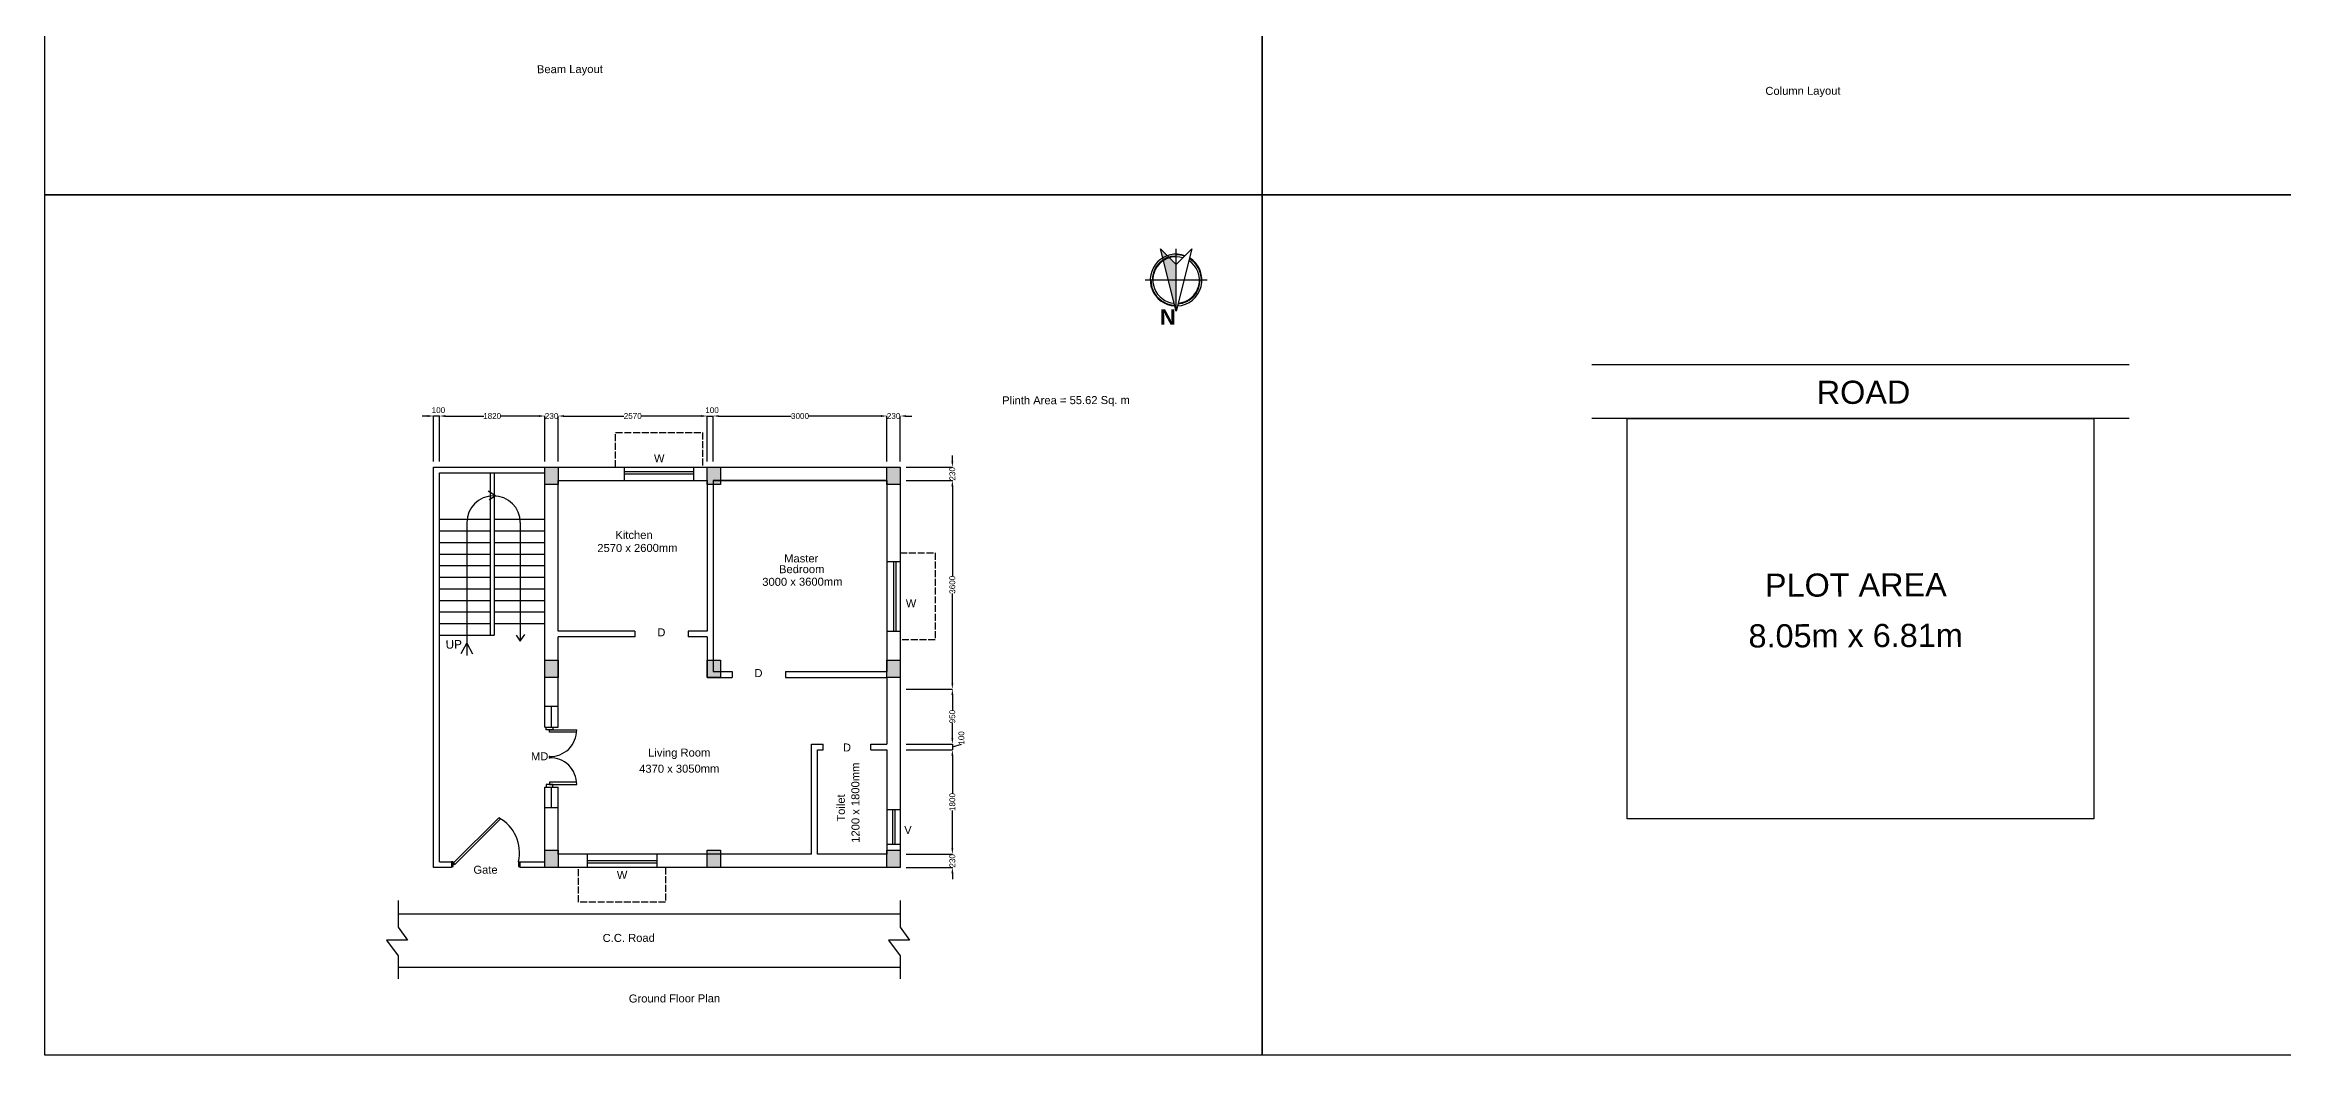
# Model space of a CAD drawing. Header units: millimetres. Extents: x 0 to 454357, y 0 to 194260.
# Drawn here: x 0 to 38597, y 0 to 17443 of the extents above; entities that cross this region are included whole.
import ezdxf

# ---------------------------------------------------------------- set-up
doc = ezdxf.new("R2010")
doc.units = ezdxf.units.MM
doc.linetypes.add('ACAD_ISO02W100', pattern=[15, 12, -3])
doc.layers.add('Column', color=7, linetype='Continuous', true_color=0xe60000)
doc.styles.add('SANSSERIFBOLD', font='SASB____.pfb', dxfattribs={"height": 0.3})
doc.styles.get("Standard").update_dxf_attribs({"font": 'arial.ttf'})
doc.dimstyles.new('ISO-25', dxfattribs={"dimtxt": 100, "dimasz": 100, "dimexe": 1.25, "dimexo": 100, "dimgap": 1, "dimtad": 0, "dimdec": 0, "dimtxsty": 'Standard', "dimcen": 2.5, "dimadec": 0, "dimazin": 0, "dimtfac": 1, "dimtdec": 0, "dimtmove": 0, "dimatfit": 3, "dimfxl": 1, "dimarcsym": 0})

# ---------------------------------------------------------------- blocks, each defined once
blk = doc.blocks.new('*D7')
at = {"color": 0, "lineweight": -2, "transparency": 16777216}
for p, q in [((6808, 10251), (6808, 11035)), ((6908, 11034), (7573, 11034)), ((8528, 11034), (7864, 11034)), ((8628, 10251), (8628, 11035))]:
    blk.add_line(p, q, dxfattribs=at)
at = {"color": 0, "transparency": 16777216}
for points in [[(6908, 11050), (6908, 11017), (6808, 11034)], [(8528, 11050), (8528, 11017), (8628, 11034)]]:
    blk.add_solid(points, dxfattribs=at)
at = {"layer": 'Defpoints', "color": 0, "transparency": 16777216}
for p in [(8628, 11034), (6808, 10151), (8628, 10151)]:
    blk.add_point(p, dxfattribs=at)
at = {"color": 0, "transparency": 16777216, "insert": (7718, 11034), "char_height": 100, "attachment_point": 5}
blk.add_mtext('1820', dxfattribs=at)
blk = doc.blocks.new('*D8')
at = {"color": 0, "lineweight": -2, "transparency": 16777216}
for p, q in [((8528, 11034), (8428, 11034)), ((8628, 10251), (8628, 11035)), ((8628, 11034), (8631, 11034)), ((8858, 11034), (8855, 11034)), ((8858, 10251), (8858, 11035)), ((8958, 11034), (9058, 11034))]:
    blk.add_line(p, q, dxfattribs=at)
at = {"color": 0, "transparency": 16777216}
for points in [[(8528, 11050), (8528, 11017), (8628, 11034)], [(8958, 11050), (8958, 11017), (8858, 11034)]]:
    blk.add_solid(points, dxfattribs=at)
at = {"layer": 'Defpoints', "color": 0, "transparency": 16777216}
for p in [(8858, 11034), (8628, 10151), (8858, 10151)]:
    blk.add_point(p, dxfattribs=at)
at = {"color": 0, "transparency": 16777216, "insert": (8743, 11034), "char_height": 100, "attachment_point": 5}
blk.add_mtext('230', dxfattribs=at)
blk = doc.blocks.new('*D9')
at = {"color": 0, "lineweight": -2, "transparency": 16777216}
for p, q in [((8858, 10251), (8858, 11035)), ((8958, 11034), (9992, 11034)), ((11328, 11034), (10294, 11034)), ((11428, 10251), (11428, 11035))]:
    blk.add_line(p, q, dxfattribs=at)
at = {"color": 0, "transparency": 16777216}
for points in [[(8958, 11050), (8958, 11017), (8858, 11034)], [(11328, 11050), (11328, 11017), (11428, 11034)]]:
    blk.add_solid(points, dxfattribs=at)
at = {"layer": 'Defpoints', "color": 0, "transparency": 16777216}
for p in [(11428, 11034), (8858, 10151), (11428, 10151)]:
    blk.add_point(p, dxfattribs=at)
at = {"color": 0, "transparency": 16777216, "insert": (10143, 11034), "char_height": 100, "attachment_point": 5}
blk.add_mtext('2570', dxfattribs=at)
blk = doc.blocks.new('*D10')
at = {"color": 0, "lineweight": -2, "transparency": 16777216}
for p, q in [((11328, 11034), (11228, 11034)), ((11428, 10251), (11428, 11035)), ((11428, 11034), (11528, 11034)), ((11528, 10251), (11528, 11035)), ((11628, 11034), (11728, 11034))]:
    blk.add_line(p, q, dxfattribs=at)
at = {"color": 0, "transparency": 16777216}
for points in [[(11328, 11050), (11328, 11017), (11428, 11034)], [(11628, 11050), (11628, 11017), (11528, 11034)]]:
    blk.add_solid(points, dxfattribs=at)
at = {"layer": 'Defpoints', "color": 0, "transparency": 16777216}
for p in [(11528, 11034), (11428, 10151), (11528, 10151)]:
    blk.add_point(p, dxfattribs=at)
at = {"color": 0, "transparency": 16777216, "insert": (11511, 11134), "char_height": 100, "attachment_point": 5}
blk.add_mtext('100', dxfattribs=at)
blk = doc.blocks.new('*D11')
at = {"color": 0, "lineweight": -2, "transparency": 16777216}
for p, q in [((11528, 10251), (11528, 11035)), ((11628, 11034), (12878, 11034)), ((14428, 11034), (13178, 11034)), ((14528, 10251), (14528, 11035))]:
    blk.add_line(p, q, dxfattribs=at)
at = {"color": 0, "transparency": 16777216}
for points in [[(11628, 11050), (11628, 11017), (11528, 11034)], [(14428, 11050), (14428, 11017), (14528, 11034)]]:
    blk.add_solid(points, dxfattribs=at)
at = {"layer": 'Defpoints', "color": 0, "transparency": 16777216}
for p in [(14528, 11034), (11528, 10151), (14528, 10151)]:
    blk.add_point(p, dxfattribs=at)
at = {"color": 0, "transparency": 16777216, "insert": (13028, 11034), "char_height": 100, "attachment_point": 5}
blk.add_mtext('3000', dxfattribs=at)
blk = doc.blocks.new('*D12')
at = {"color": 0, "lineweight": -2, "transparency": 16777216}
for p, q in [((14428, 11034), (14328, 11034)), ((14528, 10251), (14528, 11035)), ((14528, 11034), (14531, 11034)), ((14758, 11034), (14755, 11034)), ((14758, 10251), (14758, 11035)), ((14858, 11034), (14958, 11034))]:
    blk.add_line(p, q, dxfattribs=at)
at = {"color": 0, "transparency": 16777216}
for points in [[(14428, 11050), (14428, 11017), (14528, 11034)], [(14858, 11050), (14858, 11017), (14758, 11034)]]:
    blk.add_solid(points, dxfattribs=at)
at = {"layer": 'Defpoints', "color": 0, "transparency": 16777216}
for p in [(14758, 11034), (14528, 10151), (14758, 10151)]:
    blk.add_point(p, dxfattribs=at)
at = {"color": 0, "transparency": 16777216, "insert": (14643, 11034), "char_height": 100, "attachment_point": 5}
blk.add_mtext('230', dxfattribs=at)
blk = doc.blocks.new('*D13')
at = {"color": 0, "lineweight": -2, "transparency": 16777216}
for p, q in [((14858, 10151), (15658, 10151)), ((15656, 10251), (15656, 10351)), ((15656, 10151), (15656, 10149)), ((14858, 9921), (15658, 9921)), ((15656, 9921), (15656, 9924)), ((15656, 9821), (15656, 9721))]:
    blk.add_line(p, q, dxfattribs=at)
at = {"color": 0, "transparency": 16777216}
for points in [[(15640, 10251), (15673, 10251), (15656, 10151)], [(15640, 9821), (15673, 9821), (15656, 9921)]]:
    blk.add_solid(points, dxfattribs=at)
at = {"layer": 'Defpoints', "color": 0, "transparency": 16777216}
for p in [(14758, 10151), (14758, 9921), (15656, 9921)]:
    blk.add_point(p, dxfattribs=at)
at = {"color": 0, "transparency": 16777216, "insert": (15656, 10036), "char_height": 100, "attachment_point": 5, "rotation": 90}
blk.add_mtext('230', dxfattribs=at)
blk = doc.blocks.new('*D14')
at = {"color": 0, "lineweight": -2, "transparency": 16777216}
for p, q in [((14858, 9921), (15658, 9921)), ((15656, 9821), (15656, 8272)), ((15656, 6421), (15656, 7971)), ((14858, 6321), (15658, 6321))]:
    blk.add_line(p, q, dxfattribs=at)
at = {"color": 0, "transparency": 16777216}
for points in [[(15640, 9821), (15673, 9821), (15656, 9921)], [(15640, 6421), (15673, 6421), (15656, 6321)]]:
    blk.add_solid(points, dxfattribs=at)
at = {"layer": 'Defpoints', "color": 0, "transparency": 16777216}
for p in [(14758, 9921), (14758, 6321), (15656, 6321)]:
    blk.add_point(p, dxfattribs=at)
at = {"color": 0, "transparency": 16777216, "insert": (15656, 8121), "char_height": 100, "attachment_point": 5, "rotation": 90}
blk.add_mtext('3600', dxfattribs=at)
blk = doc.blocks.new('*D15')
at = {"color": 0, "lineweight": -2, "transparency": 16777216}
for p, q in [((14858, 6321), (15658, 6321)), ((15656, 6221), (15656, 5958)), ((15656, 5471), (15656, 5735)), ((14858, 5371), (15658, 5371))]:
    blk.add_line(p, q, dxfattribs=at)
at = {"color": 0, "transparency": 16777216}
for points in [[(15640, 6221), (15673, 6221), (15656, 6321)], [(15640, 5471), (15673, 5471), (15656, 5371)]]:
    blk.add_solid(points, dxfattribs=at)
at = {"layer": 'Defpoints', "color": 0, "transparency": 16777216}
for p in [(14758, 6321), (14758, 5371), (15656, 5371)]:
    blk.add_point(p, dxfattribs=at)
at = {"color": 0, "transparency": 16777216, "insert": (15656, 5846), "char_height": 100, "attachment_point": 5, "rotation": 90}
blk.add_mtext('950', dxfattribs=at)
blk = doc.blocks.new('*D16')
at = {"color": 0, "lineweight": -2, "transparency": 16777216}
for p, q in [((15656, 5471), (15656, 5571)), ((14858, 5371), (15658, 5371)), ((14858, 5271), (15658, 5271)), ((15656, 5371), (15656, 5271)), ((15656, 5371), (15656, 5271)), ((15656, 5321), (15812, 5368)), ((15656, 5171), (15656, 5071)), ((15812, 5368), (15812, 5370))]:
    blk.add_line(p, q, dxfattribs=at)
at = {"color": 0, "transparency": 16777216}
for points in [[(15640, 5471), (15673, 5471), (15656, 5371)], [(15640, 5171), (15673, 5171), (15656, 5271)]]:
    blk.add_solid(points, dxfattribs=at)
at = {"layer": 'Defpoints', "color": 0, "transparency": 16777216}
for p in [(14758, 5371), (14758, 5271), (15656, 5271)]:
    blk.add_point(p, dxfattribs=at)
at = {"color": 0, "transparency": 16777216, "insert": (15812, 5477), "char_height": 100, "attachment_point": 5, "rotation": 90}
blk.add_mtext('100', dxfattribs=at)
blk = doc.blocks.new('*D17')
at = {"color": 0, "lineweight": -2, "transparency": 16777216}
for p, q in [((14858, 5271), (15658, 5271)), ((15656, 5171), (15656, 4517)), ((15656, 3571), (15656, 4226)), ((14858, 3471), (15658, 3471))]:
    blk.add_line(p, q, dxfattribs=at)
at = {"color": 0, "transparency": 16777216}
for points in [[(15640, 5171), (15673, 5171), (15656, 5271)], [(15640, 3571), (15673, 3571), (15656, 3471)]]:
    blk.add_solid(points, dxfattribs=at)
at = {"layer": 'Defpoints', "color": 0, "transparency": 16777216}
for p in [(14758, 5271), (14758, 3471), (15656, 3471)]:
    blk.add_point(p, dxfattribs=at)
at = {"color": 0, "transparency": 16777216, "insert": (15656, 4371), "char_height": 100, "attachment_point": 5, "rotation": 90}
blk.add_mtext('1800', dxfattribs=at)
blk = doc.blocks.new('*D18')
at = {"color": 0, "lineweight": -2, "transparency": 16777216}
for p, q in [((15656, 3571), (15656, 3671)), ((14858, 3471), (15658, 3471)), ((14858, 3241), (15658, 3241)), ((15656, 3471), (15656, 3469)), ((15656, 3241), (15656, 3244)), ((15656, 3141), (15656, 3041))]:
    blk.add_line(p, q, dxfattribs=at)
at = {"color": 0, "transparency": 16777216}
for points in [[(15640, 3571), (15673, 3571), (15656, 3471)], [(15640, 3141), (15673, 3141), (15656, 3241)]]:
    blk.add_solid(points, dxfattribs=at)
at = {"layer": 'Defpoints', "color": 0, "transparency": 16777216}
for p in [(14758, 3471), (14758, 3241), (15656, 3241)]:
    blk.add_point(p, dxfattribs=at)
at = {"color": 0, "transparency": 16777216, "insert": (15656, 3356), "char_height": 100, "attachment_point": 5, "rotation": 90}
blk.add_mtext('230', dxfattribs=at)
blk = doc.blocks.new('*D19')
at = {"color": 0, "lineweight": -2, "transparency": 16777216}
for p, q in [((6608, 11034), (6508, 11034)), ((6708, 10251), (6708, 11035)), ((6808, 11034), (6708, 11034)), ((6808, 10251), (6808, 11035)), ((6908, 11034), (7008, 11034))]:
    blk.add_line(p, q, dxfattribs=at)
at = {"color": 0, "transparency": 16777216}
for points in [[(6608, 11050), (6608, 11017), (6708, 11034)], [(6908, 11050), (6908, 11017), (6808, 11034)]]:
    blk.add_solid(points, dxfattribs=at)
at = {"layer": 'Defpoints', "color": 0, "transparency": 16777216}
for p in [(6708, 11034), (6708, 10151), (6808, 10151)]:
    blk.add_point(p, dxfattribs=at)
at = {"color": 0, "transparency": 16777216, "insert": (6791, 11134), "char_height": 100, "attachment_point": 5}
blk.add_mtext('100', dxfattribs=at)

msp = doc.modelspace()

# ---------------------------------------------------------------- hatches: boundary and pattern name
h = msp.add_hatch(color=256)
h.dxf.hatch_style = 1
h.paths.add_polyline_path([(8858.3, 10151.4), (8628.3, 10151.4), (8628.3, 9851.4), (8858.3, 9851.4)])
h.paths.add_polyline_path([(11658.3, 10151.4), (11428.3, 10151.4), (11428.3, 9851.4), (11528.3, 9851.4), (11528.3, 9921.4), (11658.3, 9921.4)])
h.paths.add_polyline_path([(14758.3, 10151.4), (14528.3, 10151.4), (14528.3, 9851.4), (14758.3, 9851.4)])
h.paths.add_polyline_path([(14758.3, 6821.4), (14528.3, 6821.4), (14528.3, 6521.4), (14758.3, 6521.4)])
h.paths.add_polyline_path([(14758.3, 3541.4), (14528.3, 3541.4), (14528.3, 3241.4), (14758.3, 3241.4)])
h.paths.add_polyline_path([(11657.9, 3541.4), (11427.9, 3541.4), (11427.9, 3471.4), (11657.9, 3471.4)])
h.paths.add_polyline_path([(11657.9, 3471.4), (11427.9, 3471.4), (11427.9, 3241.4), (11657.9, 3241.4)])
h.paths.add_polyline_path([(8858.3, 3541.4), (8628.3, 3541.4), (8628.3, 3241.4), (8858.3, 3241.4)])
h.paths.add_polyline_path([(8858.3, 6821.4), (8628.3, 6821.4), (8628.3, 6521.4), (8858.3, 6521.4)])
h.paths.add_polyline_path([(11658.3, 6821.4), (11528.3, 6821.4), (11528.3, 6621.4), (11658.3, 6621.4)], flags=17)
h.paths.add_polyline_path([(11658.3, 6621.4), (11528.3, 6621.4), (11528.3, 6821.4), (11428.3, 6821.4), (11428.3, 6521.4), (11658.3, 6521.4)])
h.paths.add_polyline_path([(11658.3, 9921.4), (11528.3, 9921.4), (11528.3, 9851.4), (11658.3, 9851.4)], flags=17)

# ---------------------------------------------------------------- linework, layer by layer
for p, q in [((19516.1, 12844.9), (19249.1, 13917.2)), ((19249.1, 13917.2), (19516.8, 13648.9)), ((19516.1, 12844.9), (19517.1, 13916.9)), ((19785.1, 13916.7), (19516.1, 12844.9)), ((19516.8, 13648.9), (19785.1, 13916.7)), ((20052.6, 13380.5), (18980.6, 13381.4)), ((35954.8, 11915.3), (26684.8, 11915.3)), ((35954.8, 10992.1), (26684.8, 10992.1)), ((6708.3, 10151.4), (14758.3, 10151.4)), ((6808.3, 3341.4), (6808.3, 10051.9)), ((6808.3, 10051.9), (8628.3, 10051.9)), ((7683.3, 10051.9), (7683.3, 7251.9)), ((7753.3, 10051.9), (7753.3, 7251.9)), ((8628.3, 5661), (8628.3, 10051.9)), ((9998.3, 9921.4), (9998.3, 10151.4)), ((9998.3, 10076.4), (11198.3, 10076.4)), ((9998.3, 10036.4), (11198.3, 10036.4)), ((11198.3, 9921.4), (11198.3, 10151.4)), ((7649.2, 9742.9), (7783.9, 9654)), ((7783.9, 9654), (7665.4, 9589.1)), ((8858.3, 9921.4), (11428.3, 9921.4)), ((8858.3, 7321.4), (8858.3, 9921.4)), ((11428.3, 9921.4), (11428.3, 7321.4)), ((14528.3, 9921.4), (11528.3, 9921.4)), ((11528.3, 9921.4), (14528.3, 9921.4)), ((11528.3, 9921.4), (11528.3, 6621.4)), ((6808.3, 9251.9), (7683.3, 9251.9)), ((6808.3, 9051.9), (7683.3, 9051.9)), ((7280.8, 9194.5), (7280.8, 6901)), ((7753.3, 9251.9), (8628.3, 9251.9)), ((7753.3, 9051.9), (8628.3, 9051.9)), ((8203.5, 9194.5), (8203.5, 7145.7)), ((6808.3, 8851.9), (7683.3, 8851.9)), ((6808.3, 8651.9), (7683.3, 8651.9)), ((7753.3, 8851.9), (8628.3, 8851.9)), ((7753.3, 8651.9), (8628.3, 8651.9)), ((14528.3, 8521.4), (14758.3, 8521.4)), ((14643.3, 8521.4), (14643.3, 7321.4)), ((14683.3, 8521.4), (14683.3, 7321.4)), ((6808.3, 8451.9), (7683.3, 8451.9)), ((6808.3, 8251.9), (7683.3, 8251.9)), ((7753.3, 8451.9), (8628.3, 8451.9)), ((7753.3, 8251.9), (8628.3, 8251.9)), ((6808.3, 8051.9), (7683.3, 8051.9)), ((6808.3, 7851.9), (7683.3, 7851.9)), ((7753.3, 8051.9), (8628.3, 8051.9)), ((7753.3, 7851.9), (8628.3, 7851.9)), ((6808.3, 7651.9), (7683.3, 7651.9)), ((6808.3, 7451.9), (7683.3, 7451.9)), ((7753.3, 7651.9), (8628.3, 7651.9)), ((7753.3, 7451.9), (8628.3, 7451.9)), ((6808.3, 7251.9), (7753.3, 7251.9)), ((7185.5, 6934.9), (7280.8, 7113.5)), ((7280.8, 7113.5), (7380.4, 6926.8)), ((8131.9, 7251.5), (8203.5, 7145.7)), ((8203.5, 7145.7), (8284.2, 7262)), ((10178.3, 7321.4), (8858.3, 7321.4)), ((8858.3, 5661), (8858.3, 7221.4)), ((10178.3, 7221.4), (8858.3, 7221.4)), ((10178.3, 7321.4), (10178.3, 7221.4)), ((11428.3, 7321.4), (11098.3, 7321.4)), ((11098.3, 7321.4), (11098.3, 7221.4)), ((11428.3, 7221.4), (11098.3, 7221.4)), ((11428.3, 7221.4), (11428.3, 6521.4)), ((14528.3, 7321.4), (14758.3, 7321.4)), ((11528.3, 6621.4), (11858.3, 6621.4)), ((11858.3, 6621.4), (11858.3, 6521.4)), ((12778.3, 6621.4), (12778.3, 6521.4)), ((11428.3, 6521.4), (11858.3, 6521.4)), ((8840, 6019.9), (8628.3, 6019.9)), ((8858.3, 6019.9), (8646.1, 6019.9)), ((8734.2, 6019.9), (8734.2, 5661)), ((8628.3, 5661), (8858.3, 5661)), ((8651.3, 5615), (8651.3, 5661)), ((8761.8, 5615), (8651.3, 5615)), ((8706.5, 5578.1), (8706.5, 5615)), ((8706.5, 5615), (9175.9, 5615)), ((9175.9, 5578.1), (8706.5, 5578.1)), ((8761.8, 5661), (8761.8, 5615)), ((13228.3, 3471.4), (13228.3, 5371.4)), ((13228.3, 5371.4), (13428.3, 5371.4)), ((13328.3, 3471.4), (13328.3, 5271.4)), ((13328.3, 5271.4), (13428.3, 5271.4)), ((13428.3, 5271.4), (13428.3, 5371.4)), ((14248.3, 5271.4), (14248.3, 5371.4)), ((14248.3, 5371.4), (14528.3, 5371.4)), ((14248.3, 5271.4), (14528.3, 5271.4)), ((8761.8, 4676.3), (8651.3, 4676.3)), ((8651.3, 4676.3), (8651.3, 4630.3)), ((9175.9, 4713.1), (8706.5, 4713.1)), ((8706.5, 4713.1), (8706.5, 4676.3)), ((8706.5, 4676.3), (9175.9, 4676.3)), ((8761.8, 4630.3), (8761.8, 4676.3)), ((8628.3, 3341.4), (8628.3, 4630.3)), ((8628.3, 4630.3), (8858.3, 4630.3)), ((8858.3, 4271.4), (8628.3, 4271.4)), ((8734.2, 4630.3), (8734.2, 4271.4)), ((8858.3, 3471.4), (8858.3, 4630.3)), ((8858.3, 3471.4), (8858.3, 4271.4)), ((7050.1, 3319.7), (7831, 4100.5)), ((7076.2, 3293.6), (7864.5, 4081.4)), ((14528.3, 4241.4), (14758.3, 4241.4)), ((14623.3, 4241.4), (14623.3, 3641.4)), ((14663.3, 4241.4), (14663.3, 3641.4)), ((14528.3, 3641.4), (14758.3, 3641.4)), ((6808.3, 3341.4), (7044.3, 3341.4)), ((7016.7, 3341.4), (7016.7, 3258.6)), ((7044.3, 3341.4), (7016.7, 3341.4)), ((7016.7, 3341.4), (7016.7, 3241.4)), ((7016.7, 3258.6), (7044.3, 3258.6)), ((7044.3, 3258.6), (7044.3, 3341.4)), ((7076.2, 3293.6), (7050.1, 3319.7)), ((8169.8, 3341.4), (8169.8, 3258.6)), ((8169.8, 3341.4), (8628.3, 3341.4)), ((8169.8, 3258.6), (8197.4, 3258.6)), ((8197.4, 3341.4), (8197.4, 3241.4)), ((9358.3, 3471.4), (9358.3, 3241.4)), ((10558.3, 3356.4), (9358.3, 3356.4)), ((10558.3, 3316.4), (9358.3, 3316.4)), ((10558.3, 3471.4), (10558.3, 3241.4)), ((6098.3, 2441.4), (14758.3, 2441.4)), ((6098.3, 1518.2), (14758.3, 1518.2))]:
    msp.add_line(p, q)
for points in [[(0, 14850), (0, 29700), (21000, 29700), (21000, 14850), (0, 14850)], [(21000, 14850), (21000, 29700), (42000, 29700), (42000, 14850), (21000, 14850)], [(0, 0), (0, 14850), (21000, 14850), (21000, 0), (0, 0)], [(21000, 0), (21000, 14850), (42000, 14850), (42000, 0), (21000, 0)], [(35344.8, 4082.1), (27294.8, 4082.1), (27294.8, 10992.1), (35344.8, 10992.1)]]:
    msp.add_lwpolyline(points, close=True)
at = {"linetype": 'ACAD_ISO02W100', "ltscale": 10}
for points in [[(9848.3, 10151.4), (9848.3, 10751.4), (11348.3, 10751.4), (11348.3, 10151.4)], [(14758.3, 8671.4), (15358.3, 8671.4), (15358.3, 7171.4), (14758.3, 7171.4)], [(10708.3, 3241.4), (10708.3, 2641.4), (9208.3, 2641.4), (9208.3, 3241.4)]]:
    msp.add_lwpolyline(points, dxfattribs=at)
for points in [[(6708.3, 3241.4), (6708.3, 10151.4), (14758.3, 10151.4), (14758.3, 3241.4), (8197.4, 3241.4)], [(11428.3, 9921.4), (11428.3, 7321.4)], [(14528.3, 9921.4), (14528.3, 6621.4)], [(12778.3, 6621.4), (14528.3, 6621.4)], [(12778.3, 6521.4), (14528.3, 6521.4)], [(14528.3, 6521.4), (14528.3, 5371.4)], [(14528.3, 5271.4), (14528.3, 3471.4), (13328.3, 3471.4)], [(7016.7, 3241.4), (6708.3, 3241.4)], [(13228.3, 3471.4), (8858.3, 3471.4)], [(6098.3, 2671.4), (6098.3, 2211.4), (6258.7, 1988.7), (5894.5, 1988.7), (6098.3, 1719.2), (6098.3, 1317.2)], [(14758.3, 2671.4), (14758.3, 2211.4), (14918.7, 1988.7), (14554.5, 1988.7), (14758.3, 1719.2), (14758.3, 1317.2)]]:
    msp.add_lwpolyline(points)
msp.add_circle((7054.9, 3300), 10.6)
for centre, radius, start, end in [((19516.6, 13380.9), 446.7, 70.0518, 267.06355), ((19516.6, 13380.9), 413.2, 89.9477, 179.9477), ((19516.6, 13380.9), 402, 73.07321, 265.11644), ((19516.6, 13380.9), 435.5, 70.74208, 89.9477), ((19516.6, 13380.9), 446.7, 272.83186, 58.99107), ((19516.6, 13380.9), 402, 274.77897, 57.04395), ((19516.6, 13380.9), 435.5, 359.9477, 58.54361), ((19516.6, 13380.9), 435.5, 179.9477, 269.9477), ((19516.6, 13380.9), 413.2, 274.25059, 359.9477), ((7742.2, 9194.5), 461.4, 0, 180), ((8715.7, 5615), 460.2, 268.86547, 0), ((8715.7, 4676.3), 460.2, 0, 91.13453), ((7510.8, 3502.5), 678.4, 346.26882, 61.83534)]:
    msp.add_arc(centre, radius, start, end)
for p in [(8706.5, 5154.9), (8706.5, 5136.5)]:
    msp.add_point(p)
msp.add_solid([(19516.1, 12844.9), (19249.1, 13917.2), (19516.8, 13648.9)])
at = {"layer": 'Column'}
for points in [[(8858.3, 10151.4), (8858.3, 9851.4), (8628.3, 9851.4), (8628.3, 10151.4)], [(11658.3, 10151.4), (11658.3, 9851.4), (11428.3, 9851.4), (11428.3, 10151.4)], [(14758.3, 10151.4), (14758.3, 9851.4), (14528.3, 9851.4), (14528.3, 10151.4)], [(8858.3, 6821.4), (8858.3, 6521.4), (8628.3, 6521.4), (8628.3, 6821.4)], [(11658.3, 6821.4), (11658.3, 6521.4), (11428.3, 6521.4), (11428.3, 6821.4)], [(14758.3, 6821.4), (14758.3, 6521.4), (14528.3, 6521.4), (14528.3, 6821.4)], [(8858.3, 3541.4), (8858.3, 3241.4), (8628.3, 3241.4), (8628.3, 3541.4)], [(11657.9, 3541.4), (11657.9, 3241.4), (11427.9, 3241.4), (11427.9, 3541.4)], [(14758.3, 3541.4), (14758.3, 3241.4), (14528.3, 3241.4), (14528.3, 3541.4)]]:
    msp.add_lwpolyline(points, close=True, dxfattribs=at)

# ---------------------------------------------------------------- texts
for s, height, rotation, p in [('Beam Layout', 138.039, 0.17556, (8490.2, 16950.9)), ('Column Layout', 138.039, 0.17556, (29680.9, 16576.5)), ('ROAD', 400, 0.17556, (30567.3, 11241.7)), ('Plinth Area = 55.62 Sq. m', 138.039, 0.17556, (16515.7, 11234.6)), ('W', 138, 0.17556, (10509.3, 10236.2)), ('Kitchen', 138.04, 0.17556, (9843.4, 8911.7)), ('2570 x 2600mm', 138.039, 0.17556, (9532.3, 8685.5)), ('Master', 138.04, 0.17556, (12755.4, 8506.2)), ('3000 x 3600mm', 138.039, 0.17556, (12377.7, 8102.4)), ('Bedroom', 138.04, 0.17556, (12666.6, 8320.5)), ('PLOT AREA', 400, 0.17556, (29674.3, 7913.1)), ('W', 138, 0.17556, (14852.8, 7733.7)), ('D', 138, 0.17556, (10567.4, 7230.5)), ('8.05m x 6.81m', 400, 0.17556, (29391, 7038.3)), ('UP', 145.69, 1.07254, (6916.2, 7017.2)), ('D', 138, 0.17556, (12242.2, 6527.7)), ('MD', 138.04, 0.17556, (8387.2, 5091)), ('4370 x 3050mm', 138.039, 0.17556, (10254.2, 4876.1)), ('Living Room', 138.039, 0.17556, (10409.6, 5153.5)), ('D', 138, 0.17556, (13768.9, 5243.6)), ('1200 x 1800mm', 138.039, 90.17556, (14055, 3668.7)), ('Toilet', 138.04, 90.17556, (13802.9, 4032.3)), ('V', 138, 0.17556, (14826.3, 3820.2)), ('Gate', 138.04, 0.17556, (7394.8, 3133)), ('W', 138, 0.17556, (9868.3, 3045.1)), ('C.C. Road', 138.04, 0.17556, (9624.2, 1956)), ('Ground Floor Plan', 138.039, 0.17556, (10075.3, 910.1))]:
    msp.add_text(s, height=height, rotation=rotation).set_placement(p)
at = {"style": 'SANSSERIFBOLD', "width": 1}
msp.add_text('N', height=268.6, rotation=180, dxfattribs=at).set_placement((19508.1, 12877.2))

# ---------------------------------------------------------------- dimensions: what is measured, and where the dimension line sits
for base, p1, p2, picture, middle in [((6708.3, 11033.8), (6808.3, 10151.4), (6708.3, 10151.4), '*D19', (6791.3, 11133.8)), ((11528.3, 11033.8), (11428.3, 10151.4), (11528.3, 10151.4), '*D10', (11511.3, 11133.8)), ((8628.3, 11033.8), (6808.3, 10151.4), (8628.3, 10151.4), '*D7', (7718.3, 11033.8)), ((8858.3, 11033.8), (8628.3, 10151.4), (8858.3, 10151.4), '*D8', (8743.3, 11033.8)), ((11428.3, 11033.8), (8858.3, 10151.4), (11428.3, 10151.4), '*D9', (10143.3, 11033.8)), ((14528.3, 11033.8), (11528.3, 10151.4), (14528.3, 10151.4), '*D11', (13028.3, 11033.8)), ((14758.3, 11033.8), (14528.3, 10151.4), (14758.3, 10151.4), '*D12', (14643.3, 11033.8))]:
    dim = msp.add_linear_dim(base=base, p1=p1, p2=p2, dimstyle='ISO-25', override={"dimtmove": 1})
    dim.commit()
    dim.dimension.update_dxf_attribs({"geometry": picture, "text_midpoint": middle})
for base, p1, p2, picture, middle in [((15656.4, 9921.4), (14758.3, 10151.4), (14758.3, 9921.4), '*D13', (15656.4, 10036.4)), ((15656.4, 6321.4), (14758.3, 9921.4), (14758.3, 6321.4), '*D14', (15656.4, 8121.4)), ((15656.4, 5371.4), (14758.3, 6321.4), (14758.3, 5371.4), '*D15', (15656.4, 5846.4)), ((15656.4, 5271.4), (14758.3, 5371.4), (14758.3, 5271.4), '*D16', (15812.3, 5371.2)), ((15656.4, 3471.4), (14758.3, 5271.4), (14758.3, 3471.4), '*D17', (15656.4, 4371.4)), ((15656.4, 3241.4), (14758.3, 3471.4), (14758.3, 3241.4), '*D18', (15656.4, 3356.4))]:
    dim = msp.add_linear_dim(base=base, p1=p1, p2=p2, angle=90, dimstyle='ISO-25', override={"dimtmove": 1})
    dim.commit()
    dim.dimension.update_dxf_attribs({"geometry": picture, "text_midpoint": middle})

doc.saveas('drawing.dxf')
